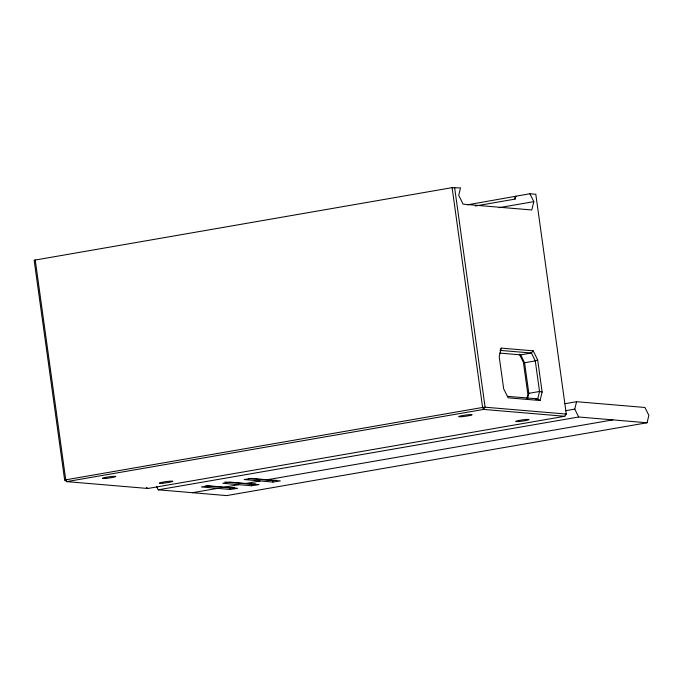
<?xml version="1.0" encoding="UTF-8"?>
<svg xmlns="http://www.w3.org/2000/svg" width="683" height="683" viewBox="0 0 683 683"><rect width="100%" height="100%" fill="white"/><g stroke="black" fill="none" stroke-linecap="round" stroke-linejoin="round"><path stroke-width="1.02" d="M529.897 193.767L533.807 201.656L531.792 209.98L463.117 204.183L458.72 195.312L460.504 187.91L452.103 187.654L34.15 260.232L64.646 480.021L66.695 481.626L147.904 488.482L564.79 416.28L566.301 414.06L535.805 194.262L529.897 193.767L515.648 196.234L515.127 199.094L475.24 206.001M501.245 348.125L499.196 356.611L503.661 388.772L508.143 397.813L540.074 400.511L542.131 392.025L537.666 359.864L533.184 350.823L501.245 348.125L500.298 349.867M526.952 398.317L527.874 394.492L523.409 362.332L519.379 354.195M527.489 398.889L528.83 393.331L524.587 362.75L520.677 354.87L499.785 353.102M647.066 422.768L578.68 416.997L574.77 409.108L576.554 401.706L644.94 407.478L648.85 415.366L647.066 422.768L226.611 495.593L158.225 489.813L156.492 486.313M533.184 350.823L531.374 353.017L520.677 354.87M537.666 359.864L535.284 360.897L524.587 362.75M467.548 204.806L515.853 196.252L515.93 196.815M64.646 480.021L482.608 407.452L485.101 407.205L566.301 414.06L565.234 414.427M499.119 207.658L533.807 201.656M528.83 393.331L539.527 391.479L542.131 392.025M535.788 399.222L537.734 398.881L540.074 400.511M564.995 403.704L576.554 401.706M565.311 410.748L574.77 409.108M158.225 489.813L578.68 416.997M192.418 492.708L217.365 488.388M224.485 487.15L238.743 484.682M245.863 483.444L260.121 480.977M267.249 479.748L612.873 419.883M234.559 487.508L230.086 487.944L205.703 485.886M255.391 483.888L251.464 484.247L224.972 482.01M276.214 480.269L272.73 480.533L248.458 478.484M272.944 482.061L280.337 480.909L251.464 478.416L244.181 479.543L272.944 482.061L272.73 480.533M251.566 485.767L258.959 484.614L230.086 482.113L222.812 483.299L251.566 485.767L251.353 484.238M230.18 489.463L237.582 488.319L208.699 485.818L201.425 486.953L230.18 489.463L229.975 487.935M500.024 350.37L531.374 353.017L535.284 360.897L539.527 391.479L537.734 398.881L507.435 396.328M564.79 416.28L483.581 409.424L66.695 481.626L65.722 479.654L35.217 259.864M146.538 487.414L147.904 488.482M514.786 196.619L515.127 199.094M454.596 187.407L485.101 407.205L483.581 409.424L482.608 407.452L452.103 187.654M162.742 483.197A6.779 0.589 -7.9 0 0 172.79 481.293A6.779 0.589 -7.9 0 0 162.699 482.164A6.779 0.589 -7.9 0 0 162.742 483.197M105.754 478.382A6.779 0.589 -7.9 0 0 115.811 476.478A6.779 0.589 -7.9 0 0 105.711 477.357A6.779 0.589 -7.9 0 0 105.754 478.382M519.054 421.479A6.779 0.589 -7.9 0 0 529.103 419.575A6.779 0.589 -7.9 0 0 519.012 420.455A6.779 0.589 -7.9 0 0 519.054 421.479M462.067 416.664A6.779 0.589 -7.9 0 0 472.124 414.76A6.779 0.589 -7.9 0 0 462.032 415.64A6.779 0.589 -7.9 0 0 462.067 416.664"/></g></svg>
